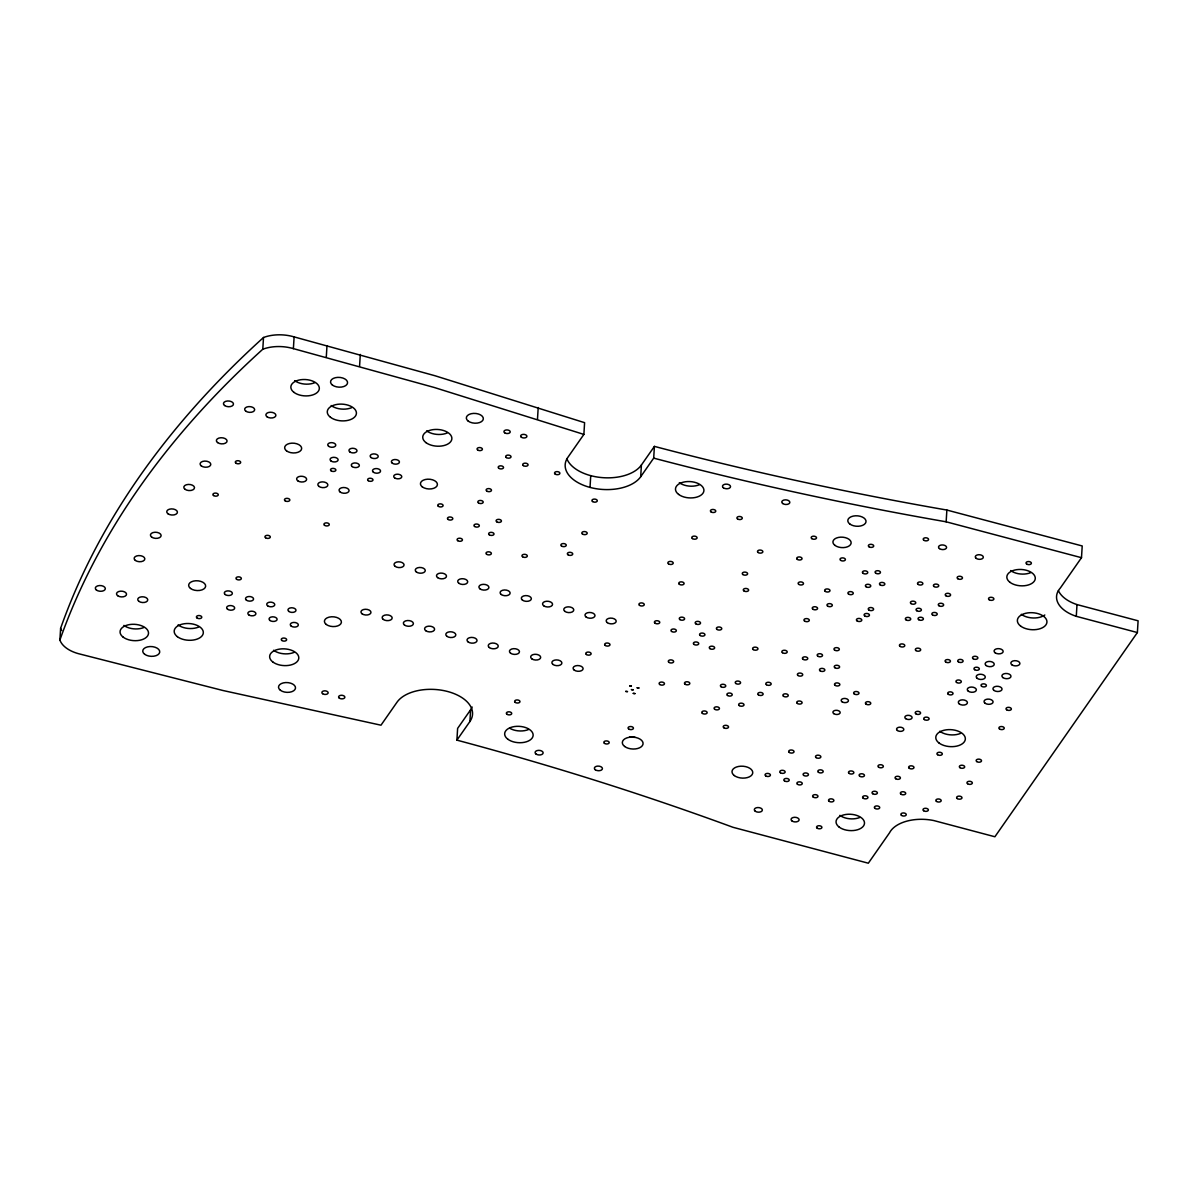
<?xml version="1.0" encoding="UTF-8"?>
<svg xmlns="http://www.w3.org/2000/svg" width="1198" height="1198" viewBox="0 0 1198 1198"><rect width="100%" height="100%" fill="white"/><g stroke="black" fill="none" stroke-linecap="round" stroke-linejoin="round"><path stroke-width="1.5" d="M1137.381 632.544L994.894 836.758L933.796 820.555A35.835 20.561 3.5 0 0 889.515 832.835L868.325 863.204L732.981 827.294C642.368 793.989 550.167 765.058 456.902 740.139L469.901 721.525A39.16 22.463 3.5 0 0 447.633 691.501A39.16 22.463 3.5 0 0 397.002 702.223L380.979 725.194L222.933 690.497L80.221 654.123A30.789 17.671 3.5 0 1 59.9 640.017L60.619 628.276A1609.708 923.284 3.5 0 1 263.515 337.492A30.789 17.671 3.5 0 1 294.109 336.893L435.069 375.768L584.594 422.669L583.875 434.41L567.822 457.411A39.1 22.433 3.5 0 0 590.015 487.406A39.16 22.463 3.5 0 0 640.69 476.744L653.689 458.13L654.408 446.39C750.921 471.802 848.543 492.947 946.869 510.049L1082.213 545.959L1081.495 557.699L1060.305 588.068A35.835 20.561 3.5 0 0 1076.283 616.326L1137.381 632.544L1138.1 620.804L1077.002 604.586A35.835 20.561 3.5 0 1 1058.403 590.629M59.9 640.017A1609.708 923.284 3.5 0 1 262.796 349.232L263.515 337.492M583.875 434.41L434.35 387.508L293.39 348.633L294.109 336.893M326.275 357.348L326.994 345.608M359.58 366.184L360.298 354.443M456.902 740.139L457.621 728.399L470.619 709.77A39.16 22.463 3.5 0 0 472.162 707.03M469.901 721.525L470.619 709.77M537.483 419.285L538.202 407.545M590.015 487.406L590.734 475.666M640.69 476.744L641.409 465.004L654.408 446.39M1081.495 557.699L946.15 521.804L946.869 510.049M1076.283 616.326L1077.002 604.586M946.15 521.804C847.825 504.687 750.203 483.543 653.689 458.13M641.409 465.004A39.16 22.463 3.5 0 1 601.95 477.598A39.16 22.463 3.5 0 1 566.804 458.579M61.667 630.552A30.789 17.671 3.5 0 1 60.619 628.276M294.049 652.401A14.601 8.371 3.5 0 1 273.563 650.259M198.583 627.078A14.601 8.371 3.5 0 1 178.098 624.922M351.673 407.679A14.601 8.371 3.5 0 1 331.187 405.538M447.139 433.002A14.601 8.371 3.5 0 1 426.653 430.861M960.526 733.416A14.825 8.506 3.5 0 1 939.726 731.244M1044.806 614.993A14.825 8.506 3.5 0 1 1021.325 614.319M859.879 817.44A14.256 8.176 3.5 0 1 839.873 815.344M1030.684 572.659A14.256 8.176 3.5 0 1 1010.678 570.562M528.513 729.537A14.256 8.176 3.5 0 1 509.749 728.264M699.318 484.756A14.256 8.176 3.5 0 1 679.311 482.659M143.91 627.497A14.256 8.176 3.5 0 1 123.903 625.401M314.7 382.716A14.256 8.176 3.5 0 1 294.693 380.635M635 737.279A10.378 5.945 3.5 0 1 629.669 736.71M262.796 349.232A30.789 17.671 3.5 0 1 293.39 348.633M625.745 691.411L627.467 691.59L625.745 691.411M629.654 685.81L631.376 685.99L629.654 685.81M631.466 689.614L633.188 689.793L631.466 689.614M633.263 693.402L634.985 693.582L633.263 693.402M637.171 687.802L638.893 687.981L637.171 687.802M535.955 753.991A4.043 2.321 3.5 0 0 542.859 753.677A4.043 2.321 3.5 0 0 538.501 750.352A4.043 2.321 3.5 0 0 535.955 753.991M595.256 769.73A4.043 2.321 3.5 0 0 602.16 769.401A4.043 2.321 3.5 0 0 597.802 766.091A4.043 2.321 3.5 0 0 595.256 769.73M939.412 548.594A4.043 2.321 3.5 0 0 946.315 548.265A4.043 2.321 3.5 0 0 941.942 544.94A4.043 2.321 3.5 0 0 939.412 548.594M976.16 558.343A4.043 2.321 3.5 0 0 983.064 558.013A4.043 2.321 3.5 0 0 978.691 554.704A4.043 2.321 3.5 0 0 976.16 558.343M849.816 524.02A9.12 5.226 3.5 0 0 865.405 523.286A9.12 5.226 3.5 0 0 855.552 515.799A9.12 5.226 3.5 0 0 849.816 524.02M834.916 545.36A9.12 5.226 3.5 0 0 850.52 544.641A9.12 5.226 3.5 0 0 840.652 537.153A9.12 5.226 3.5 0 0 834.916 545.36M272.844 662A14.601 8.371 3.5 0 0 297.808 660.832A14.601 8.371 3.5 0 0 282.024 648.852A14.601 8.371 3.5 0 0 272.844 662M177.379 636.677A14.601 8.371 3.5 0 0 202.342 635.494A14.601 8.371 3.5 0 0 186.559 623.529A14.601 8.371 3.5 0 0 177.379 636.677M330.468 417.278A14.601 8.371 3.5 0 0 355.432 416.11A14.601 8.371 3.5 0 0 339.648 404.13A14.601 8.371 3.5 0 0 330.468 417.278M425.934 442.601A14.601 8.371 3.5 0 0 450.882 441.433A14.601 8.371 3.5 0 0 435.099 429.453A14.601 8.371 3.5 0 0 425.934 442.601M782.653 503.489A4.043 2.321 3.5 0 0 789.572 503.16A4.043 2.321 3.5 0 0 785.199 499.851A4.043 2.321 3.5 0 0 782.653 503.489M723.367 487.766A4.043 2.321 3.5 0 0 730.271 487.436A4.043 2.321 3.5 0 0 725.898 484.127A4.043 2.321 3.5 0 0 723.367 487.766M791.938 820.93A4.043 2.321 3.5 0 0 798.841 820.615A4.043 2.321 3.5 0 0 794.469 817.291A4.043 2.321 3.5 0 0 791.938 820.93M755.189 811.181A4.043 2.321 3.5 0 0 762.093 810.866A4.043 2.321 3.5 0 0 757.72 807.542A4.043 2.321 3.5 0 0 755.189 811.181M936.432 801.387A2.696 1.542 3.5 0 0 941.029 801.163A2.696 1.542 3.5 0 0 938.124 798.961A2.696 1.542 3.5 0 0 936.432 801.387M959.927 767.648A2.696 1.542 3.5 0 0 964.525 767.424A2.696 1.542 3.5 0 0 961.62 765.223A2.696 1.542 3.5 0 0 959.927 767.648M604.421 743.329A2.696 1.542 3.5 0 0 609.033 743.119A2.696 1.542 3.5 0 0 606.113 740.903A2.696 1.542 3.5 0 0 604.421 743.329M654.977 623.14A2.696 1.542 3.5 0 0 659.589 622.93A2.696 1.542 3.5 0 0 656.669 620.714A2.696 1.542 3.5 0 0 654.977 623.14M816.093 757.6A2.696 1.542 3.5 0 0 820.69 757.376A2.696 1.542 3.5 0 0 817.785 755.174A2.696 1.542 3.5 0 0 816.093 757.6M679.326 584.28A2.696 1.542 3.5 0 0 683.923 584.07A2.696 1.542 3.5 0 0 681.018 581.854A2.696 1.542 3.5 0 0 679.326 584.28M567.942 554.734A2.696 1.542 3.5 0 0 572.554 554.524A2.696 1.542 3.5 0 0 569.634 552.308A2.696 1.542 3.5 0 0 567.942 554.734M582.423 533.979A2.696 1.542 3.5 0 0 587.035 533.769A2.696 1.542 3.5 0 0 584.115 531.553A2.696 1.542 3.5 0 0 582.423 533.979M457.666 540.642A2.696 1.542 3.5 0 0 462.278 540.418A2.696 1.542 3.5 0 0 459.358 538.216A2.696 1.542 3.5 0 0 457.666 540.642M854.219 693.927A2.696 1.542 3.5 0 0 858.831 693.702A2.696 1.542 3.5 0 0 855.926 691.501A2.696 1.542 3.5 0 0 854.219 693.927M933.991 586.496A2.696 1.542 3.5 0 0 938.588 586.271A2.696 1.542 3.5 0 0 935.683 584.07A2.696 1.542 3.5 0 0 933.991 586.496M916.635 610.666A2.696 1.542 3.5 0 0 921.232 610.441A2.696 1.542 3.5 0 0 918.327 608.24A2.696 1.542 3.5 0 0 916.635 610.666M797.284 559.361A2.696 1.542 3.5 0 0 801.881 559.137A2.696 1.542 3.5 0 0 798.976 556.935A2.696 1.542 3.5 0 0 797.284 559.361M840.607 560.305A2.696 1.542 3.5 0 0 845.219 560.095A2.696 1.542 3.5 0 0 842.299 557.879A2.696 1.542 3.5 0 0 840.607 560.305M868.939 546.737A2.696 1.542 3.5 0 0 873.537 546.528A2.696 1.542 3.5 0 0 870.632 544.311A2.696 1.542 3.5 0 0 868.939 546.737M1026.611 563.973A2.696 1.542 3.5 0 0 1031.208 563.764A2.696 1.542 3.5 0 0 1028.303 561.548A2.696 1.542 3.5 0 0 1026.611 563.973M368.22 480.668A2.696 1.542 3.5 0 0 372.818 480.458A2.696 1.542 3.5 0 0 369.912 478.242A2.696 1.542 3.5 0 0 368.22 480.668M331.097 470.814A2.696 1.542 3.5 0 0 335.695 470.604A2.696 1.542 3.5 0 0 332.789 468.388A2.696 1.542 3.5 0 0 331.097 470.814M235.886 463.132A2.696 1.542 3.5 0 0 240.499 462.922A2.696 1.542 3.5 0 0 237.593 460.706A2.696 1.542 3.5 0 0 235.886 463.132M213.499 495.508A2.696 1.542 3.5 0 0 218.111 495.298A2.696 1.542 3.5 0 0 215.191 493.082A2.696 1.542 3.5 0 0 213.499 495.508M236.575 579.263A2.696 1.542 3.5 0 0 241.172 579.038A2.696 1.542 3.5 0 0 238.267 576.837A2.696 1.542 3.5 0 0 236.575 579.263M265.537 537.752A2.696 1.542 3.5 0 0 270.134 537.543A2.696 1.542 3.5 0 0 267.229 535.326A2.696 1.542 3.5 0 0 265.537 537.752M285.049 500.764A2.696 1.542 3.5 0 0 289.661 500.554A2.696 1.542 3.5 0 0 286.741 498.338A2.696 1.542 3.5 0 0 285.049 500.764M281.859 640.466A2.696 1.542 3.5 0 0 286.457 640.256A2.696 1.542 3.5 0 0 283.552 638.04A2.696 1.542 3.5 0 0 281.859 640.466M196.996 617.958A2.696 1.542 3.5 0 0 201.608 617.734A2.696 1.542 3.5 0 0 198.688 615.532A2.696 1.542 3.5 0 0 196.996 617.958M515.215 702.372A2.696 1.542 3.5 0 0 519.812 702.148A2.696 1.542 3.5 0 0 516.907 699.946A2.696 1.542 3.5 0 0 515.215 702.372M506.934 714.233A2.696 1.542 3.5 0 0 511.546 714.008A2.696 1.542 3.5 0 0 508.626 711.807A2.696 1.542 3.5 0 0 506.934 714.233M818.414 772.261A2.696 1.542 3.5 0 0 823.026 772.051A2.696 1.542 3.5 0 0 820.106 769.835A2.696 1.542 3.5 0 0 818.414 772.261M784.45 780.871A2.696 1.542 3.5 0 0 789.048 780.662A2.696 1.542 3.5 0 0 786.143 778.445A2.696 1.542 3.5 0 0 784.45 780.871M915.916 650.559A2.696 1.542 3.5 0 0 920.513 650.349A2.696 1.542 3.5 0 0 917.608 648.133A2.696 1.542 3.5 0 0 915.916 650.559M859.685 776.184A2.696 1.542 3.5 0 0 864.282 775.975A2.696 1.542 3.5 0 0 861.377 773.758A2.696 1.542 3.5 0 0 859.685 776.184M880.066 584.834A2.696 1.542 3.5 0 0 884.678 584.609A2.696 1.542 3.5 0 0 881.758 582.408A2.696 1.542 3.5 0 0 880.066 584.834M905.943 619.8A2.696 1.542 3.5 0 0 910.555 619.591A2.696 1.542 3.5 0 0 907.635 617.374A2.696 1.542 3.5 0 0 905.943 619.8M974.558 669.637A2.696 1.542 3.5 0 0 979.17 669.412A2.696 1.542 3.5 0 0 976.25 667.211A2.696 1.542 3.5 0 0 974.558 669.637M923.583 810.702A2.696 1.542 3.5 0 0 928.195 810.492A2.696 1.542 3.5 0 0 925.275 808.276A2.696 1.542 3.5 0 0 923.583 810.702M522.553 556.741A2.696 1.542 3.5 0 0 527.15 556.531A2.696 1.542 3.5 0 0 524.245 554.315A2.696 1.542 3.5 0 0 522.553 556.741M868.82 609.962A2.696 1.542 3.5 0 0 873.432 609.737A2.696 1.542 3.5 0 0 870.512 607.536A2.696 1.542 3.5 0 0 868.82 609.962M448.037 519.408A2.696 1.542 3.5 0 0 452.634 519.198A2.696 1.542 3.5 0 0 449.729 516.982A2.696 1.542 3.5 0 0 448.037 519.408M486.583 554.24A2.696 1.542 3.5 0 0 491.195 554.015A2.696 1.542 3.5 0 0 488.275 551.814A2.696 1.542 3.5 0 0 486.583 554.24M945.671 661.97A2.696 1.542 3.5 0 0 950.269 661.745A2.696 1.542 3.5 0 0 947.363 659.544A2.696 1.542 3.5 0 0 945.671 661.97M900.941 794.154A2.696 1.542 3.5 0 0 905.538 793.945A2.696 1.542 3.5 0 0 902.633 791.728A2.696 1.542 3.5 0 0 900.941 794.154M910.989 603.567A2.696 1.542 3.5 0 0 915.586 603.358A2.696 1.542 3.5 0 0 912.681 601.141A2.696 1.542 3.5 0 0 910.989 603.567M918.087 584.384A2.696 1.542 3.5 0 0 922.7 584.16A2.696 1.542 3.5 0 0 919.779 581.958A2.696 1.542 3.5 0 0 918.087 584.384M999.491 728.953A2.696 1.542 3.5 0 0 1004.089 728.728A2.696 1.542 3.5 0 0 1001.184 726.527A2.696 1.542 3.5 0 0 999.491 728.953M937.54 754.68A2.696 1.542 3.5 0 0 942.152 754.455A2.696 1.542 3.5 0 0 939.232 752.254A2.696 1.542 3.5 0 0 937.54 754.68M909.222 768.247A2.696 1.542 3.5 0 0 913.819 768.023A2.696 1.542 3.5 0 0 910.914 765.822A2.696 1.542 3.5 0 0 909.222 768.247M863.174 798.197A2.696 1.542 3.5 0 0 867.786 797.973A2.696 1.542 3.5 0 0 864.866 795.771A2.696 1.542 3.5 0 0 863.174 798.197M878.568 767.139A2.696 1.542 3.5 0 0 883.166 766.93A2.696 1.542 3.5 0 0 880.26 764.713A2.696 1.542 3.5 0 0 878.568 767.139M956.528 682.411A2.696 1.542 3.5 0 0 961.14 682.201A2.696 1.542 3.5 0 0 958.235 679.985A2.696 1.542 3.5 0 0 956.528 682.411M924.332 719.549A2.696 1.542 3.5 0 0 928.944 719.339A2.696 1.542 3.5 0 0 926.024 717.123A2.696 1.542 3.5 0 0 924.332 719.549M872.623 793.675A2.696 1.542 3.5 0 0 877.221 793.45A2.696 1.542 3.5 0 0 874.315 791.249A2.696 1.542 3.5 0 0 872.623 793.675M918.626 619.651A2.696 1.542 3.5 0 0 923.224 619.441A2.696 1.542 3.5 0 0 920.319 617.225A2.696 1.542 3.5 0 0 918.626 619.651M1006.605 709.755A2.696 1.542 3.5 0 0 1011.202 709.53A2.696 1.542 3.5 0 0 1008.297 707.329A2.696 1.542 3.5 0 0 1006.605 709.755M948.262 694.271A2.696 1.542 3.5 0 0 952.859 694.061A2.696 1.542 3.5 0 0 949.954 691.845A2.696 1.542 3.5 0 0 948.262 694.271M324.508 525.293A2.696 1.542 3.5 0 0 329.121 525.068A2.696 1.542 3.5 0 0 326.2 522.867A2.696 1.542 3.5 0 0 324.508 525.293M586.346 654.482A2.696 1.542 3.5 0 0 590.943 654.273A2.696 1.542 3.5 0 0 588.038 652.056A2.696 1.542 3.5 0 0 586.346 654.482M438.333 506.29A2.696 1.542 3.5 0 0 442.931 506.08A2.696 1.542 3.5 0 0 440.025 503.864A2.696 1.542 3.5 0 0 438.333 506.29M967.55 783.717A2.696 1.542 3.5 0 0 972.162 783.507A2.696 1.542 3.5 0 0 969.242 781.291A2.696 1.542 3.5 0 0 967.55 783.717M957.217 798.542A2.696 1.542 3.5 0 0 961.814 798.332A2.696 1.542 3.5 0 0 958.909 796.116A2.696 1.542 3.5 0 0 957.217 798.542M797.314 703.421A2.696 1.542 3.5 0 0 801.926 703.211A2.696 1.542 3.5 0 0 799.006 700.995A2.696 1.542 3.5 0 0 797.314 703.421M820.076 670.805A2.696 1.542 3.5 0 0 824.673 670.595A2.696 1.542 3.5 0 0 821.768 668.379A2.696 1.542 3.5 0 0 820.076 670.805M932.463 614.859A2.696 1.542 3.5 0 0 937.061 614.649A2.696 1.542 3.5 0 0 934.155 612.433A2.696 1.542 3.5 0 0 932.463 614.859M938.858 605.679A2.696 1.542 3.5 0 0 943.47 605.469A2.696 1.542 3.5 0 0 940.55 603.253A2.696 1.542 3.5 0 0 938.858 605.679M945.821 595.72A2.696 1.542 3.5 0 0 950.418 595.496A2.696 1.542 3.5 0 0 947.513 593.295A2.696 1.542 3.5 0 0 945.821 595.72M758.379 694.84A2.696 1.542 3.5 0 0 762.976 694.615A2.696 1.542 3.5 0 0 760.071 692.414A2.696 1.542 3.5 0 0 758.379 694.84M766.391 684.687A2.696 1.542 3.5 0 0 771.003 684.462A2.696 1.542 3.5 0 0 768.098 682.261A2.696 1.542 3.5 0 0 766.391 684.687M834.557 650.05A2.696 1.542 3.5 0 0 839.154 649.84A2.696 1.542 3.5 0 0 836.249 647.624A2.696 1.542 3.5 0 0 834.557 650.05M605.23 645.437A2.696 1.542 3.5 0 0 609.827 645.213A2.696 1.542 3.5 0 0 606.922 643.012A2.696 1.542 3.5 0 0 605.23 645.437M957.711 578.679A2.696 1.542 3.5 0 0 962.308 578.454A2.696 1.542 3.5 0 0 959.403 576.253A2.696 1.542 3.5 0 0 957.711 578.679M875.663 573.123A2.696 1.542 3.5 0 0 880.275 572.914A2.696 1.542 3.5 0 0 877.355 570.697A2.696 1.542 3.5 0 0 875.663 573.123M865.989 586.706A2.696 1.542 3.5 0 0 870.587 586.496A2.696 1.542 3.5 0 0 867.681 584.28A2.696 1.542 3.5 0 0 865.989 586.706M848.513 594.028A2.696 1.542 3.5 0 0 853.111 593.804A2.696 1.542 3.5 0 0 850.206 591.602A2.696 1.542 3.5 0 0 848.513 594.028M489.233 534.772A2.696 1.542 3.5 0 0 493.846 534.548A2.696 1.542 3.5 0 0 490.925 532.346A2.696 1.542 3.5 0 0 489.233 534.772M496.676 521.774A2.696 1.542 3.5 0 0 501.273 521.549A2.696 1.542 3.5 0 0 498.368 519.348A2.696 1.542 3.5 0 0 496.676 521.774M477.643 449.969A2.696 1.542 3.5 0 0 482.24 449.744A2.696 1.542 3.5 0 0 479.335 447.543A2.696 1.542 3.5 0 0 477.643 449.969M506.26 457.531A2.696 1.542 3.5 0 0 510.857 457.307A2.696 1.542 3.5 0 0 507.952 455.105A2.696 1.542 3.5 0 0 506.26 457.531M498.772 468.268A2.696 1.542 3.5 0 0 503.37 468.044A2.696 1.542 3.5 0 0 500.464 465.842A2.696 1.542 3.5 0 0 498.772 468.268M721.001 686.694A2.696 1.542 3.5 0 0 725.599 686.469A2.696 1.542 3.5 0 0 722.694 684.268A2.696 1.542 3.5 0 0 721.001 686.694M702.372 713.379A2.696 1.542 3.5 0 0 706.985 713.154A2.696 1.542 3.5 0 0 704.08 710.953A2.696 1.542 3.5 0 0 702.372 713.379M780.392 772.725A2.696 1.542 3.5 0 0 784.99 772.5A2.696 1.542 3.5 0 0 782.084 770.299A2.696 1.542 3.5 0 0 780.392 772.725M895.64 778.7A2.696 1.542 3.5 0 0 900.237 778.475A2.696 1.542 3.5 0 0 897.332 776.274A2.696 1.542 3.5 0 0 895.64 778.7M874.944 808.351A2.696 1.542 3.5 0 0 879.557 808.126A2.696 1.542 3.5 0 0 876.651 805.925A2.696 1.542 3.5 0 0 874.944 808.351M857.004 620.849A2.696 1.542 3.5 0 0 861.617 620.639A2.696 1.542 3.5 0 0 858.711 618.423A2.696 1.542 3.5 0 0 857.004 620.849M812.813 609.153A2.696 1.542 3.5 0 0 817.41 608.943A2.696 1.542 3.5 0 0 814.505 606.727A2.696 1.542 3.5 0 0 812.813 609.153M825.227 591.363A2.696 1.542 3.5 0 0 829.825 591.153A2.696 1.542 3.5 0 0 826.92 588.937A2.696 1.542 3.5 0 0 825.227 591.363M639.492 605.334A2.696 1.542 3.5 0 0 644.09 605.125A2.696 1.542 3.5 0 0 641.185 602.908A2.696 1.542 3.5 0 0 639.492 605.334M668.454 563.824A2.696 1.542 3.5 0 0 673.051 563.614A2.696 1.542 3.5 0 0 670.146 561.398A2.696 1.542 3.5 0 0 668.454 563.824M714.667 709.246A2.696 1.542 3.5 0 0 719.264 709.036A2.696 1.542 3.5 0 0 716.359 706.82A2.696 1.542 3.5 0 0 714.667 709.246M817.141 828.147A2.696 1.542 3.5 0 0 821.738 827.923A2.696 1.542 3.5 0 0 818.833 825.721A2.696 1.542 3.5 0 0 817.141 828.147M758.079 552.473A2.696 1.542 3.5 0 0 762.692 552.248A2.696 1.542 3.5 0 0 759.772 550.047A2.696 1.542 3.5 0 0 758.079 552.473M742.85 574.516A2.696 1.542 3.5 0 0 747.447 574.306A2.696 1.542 3.5 0 0 744.542 572.09A2.696 1.542 3.5 0 0 742.85 574.516M789.257 752.419A2.696 1.542 3.5 0 0 793.87 752.194A2.696 1.542 3.5 0 0 790.95 749.993A2.696 1.542 3.5 0 0 789.257 752.419M835.081 685.331A2.696 1.542 3.5 0 0 839.678 685.121A2.696 1.542 3.5 0 0 836.773 682.905A2.696 1.542 3.5 0 0 835.081 685.331M783.477 696.233A2.696 1.542 3.5 0 0 788.074 696.023A2.696 1.542 3.5 0 0 785.169 693.807A2.696 1.542 3.5 0 0 783.477 696.233M797.958 675.477A2.696 1.542 3.5 0 0 802.555 675.268A2.696 1.542 3.5 0 0 799.65 673.051A2.696 1.542 3.5 0 0 797.958 675.477M797.464 784.271A2.696 1.542 3.5 0 0 802.076 784.061A2.696 1.542 3.5 0 0 799.156 781.845A2.696 1.542 3.5 0 0 797.464 784.271M803.678 775.376A2.696 1.542 3.5 0 0 808.276 775.166A2.696 1.542 3.5 0 0 805.37 772.95A2.696 1.542 3.5 0 0 803.678 775.376M692.369 538.546A2.696 1.542 3.5 0 0 696.981 538.336A2.696 1.542 3.5 0 0 694.061 536.12A2.696 1.542 3.5 0 0 692.369 538.546M710.998 511.875A2.696 1.542 3.5 0 0 715.595 511.651A2.696 1.542 3.5 0 0 712.69 509.45A2.696 1.542 3.5 0 0 710.998 511.875M804.532 621.013A2.696 1.542 3.5 0 0 809.144 620.789A2.696 1.542 3.5 0 0 806.224 618.587A2.696 1.542 3.5 0 0 804.532 621.013M782.429 652.685A2.696 1.542 3.5 0 0 787.041 652.476A2.696 1.542 3.5 0 0 784.121 650.259A2.696 1.542 3.5 0 0 782.429 652.685M989.114 599.704A2.696 1.542 3.5 0 0 993.711 599.494A2.696 1.542 3.5 0 0 990.806 597.278A2.696 1.542 3.5 0 0 989.114 599.704M862.994 573.273A2.696 1.542 3.5 0 0 867.592 573.063A2.696 1.542 3.5 0 0 864.686 570.847A2.696 1.542 3.5 0 0 862.994 573.273M976.729 761.554A2.696 1.542 3.5 0 0 981.342 761.344A2.696 1.542 3.5 0 0 978.422 759.128A2.696 1.542 3.5 0 0 976.729 761.554M901.465 815.374A2.696 1.542 3.5 0 0 906.077 815.164A2.696 1.542 3.5 0 0 903.157 812.948A2.696 1.542 3.5 0 0 901.465 815.374M899.998 646.336A2.696 1.542 3.5 0 0 904.61 646.126A2.696 1.542 3.5 0 0 901.69 643.91A2.696 1.542 3.5 0 0 899.998 646.336M981.611 686.274A2.696 1.542 3.5 0 0 986.209 686.065A2.696 1.542 3.5 0 0 983.303 683.848A2.696 1.542 3.5 0 0 981.611 686.274M973.09 658.69A2.696 1.542 3.5 0 0 977.688 658.481A2.696 1.542 3.5 0 0 974.783 656.264A2.696 1.542 3.5 0 0 973.09 658.69M827.563 606.038A2.696 1.542 3.5 0 0 832.161 605.814A2.696 1.542 3.5 0 0 829.256 603.612A2.696 1.542 3.5 0 0 827.563 606.038M723.787 727.74A2.696 1.542 3.5 0 0 728.384 727.515A2.696 1.542 3.5 0 0 725.479 725.314A2.696 1.542 3.5 0 0 723.787 727.74M849.068 773.369A2.696 1.542 3.5 0 0 853.68 773.159A2.696 1.542 3.5 0 0 850.76 770.943A2.696 1.542 3.5 0 0 849.068 773.369M829.106 801.267A2.696 1.542 3.5 0 0 833.718 801.058A2.696 1.542 3.5 0 0 830.798 798.841A2.696 1.542 3.5 0 0 829.106 801.267M813.202 797.059A2.696 1.542 3.5 0 0 817.8 796.835A2.696 1.542 3.5 0 0 814.895 794.633A2.696 1.542 3.5 0 0 813.202 797.059M765.642 775.84A2.696 1.542 3.5 0 0 770.254 775.615A2.696 1.542 3.5 0 0 767.334 773.414A2.696 1.542 3.5 0 0 765.642 775.84M739.241 705.577A2.696 1.542 3.5 0 0 743.838 705.367A2.696 1.542 3.5 0 0 740.933 703.151A2.696 1.542 3.5 0 0 739.241 705.577M958.34 661.82A2.696 1.542 3.5 0 0 962.952 661.596A2.696 1.542 3.5 0 0 960.032 659.394A2.696 1.542 3.5 0 0 958.34 661.82M915.796 713.768A2.696 1.542 3.5 0 0 920.408 713.559A2.696 1.542 3.5 0 0 917.488 711.342A2.696 1.542 3.5 0 0 915.796 713.768M866.004 704.08A2.696 1.542 3.5 0 0 870.602 703.855A2.696 1.542 3.5 0 0 867.696 701.654A2.696 1.542 3.5 0 0 866.004 704.08M834.811 667.69A2.696 1.542 3.5 0 0 839.424 667.481A2.696 1.542 3.5 0 0 836.504 665.264A2.696 1.542 3.5 0 0 834.811 667.69M802.989 659.259A2.696 1.542 3.5 0 0 807.602 659.035A2.696 1.542 3.5 0 0 804.682 656.833A2.696 1.542 3.5 0 0 802.989 659.259M923.778 540.208A2.696 1.542 3.5 0 0 928.375 539.999A2.696 1.542 3.5 0 0 925.47 537.782A2.696 1.542 3.5 0 0 923.778 540.208M474.558 526.446A2.696 1.542 3.5 0 0 479.155 526.221A2.696 1.542 3.5 0 0 476.25 524.02A2.696 1.542 3.5 0 0 474.558 526.446M592.516 501.513A2.696 1.542 3.5 0 0 597.113 501.303A2.696 1.542 3.5 0 0 594.208 499.087A2.696 1.542 3.5 0 0 592.516 501.513M561.473 545.989A2.696 1.542 3.5 0 0 566.085 545.779A2.696 1.542 3.5 0 0 563.165 543.563A2.696 1.542 3.5 0 0 561.473 545.989M743.868 590.869A2.696 1.542 3.5 0 0 748.465 590.644A2.696 1.542 3.5 0 0 745.56 588.443A2.696 1.542 3.5 0 0 743.868 590.869M716.973 629.399A2.696 1.542 3.5 0 0 721.585 629.19A2.696 1.542 3.5 0 0 718.665 626.973A2.696 1.542 3.5 0 0 716.973 629.399M817.74 656.13A2.696 1.542 3.5 0 0 822.352 655.92A2.696 1.542 3.5 0 0 819.432 653.704A2.696 1.542 3.5 0 0 817.74 656.13M864.686 615.892A2.696 1.542 3.5 0 0 869.284 615.667A2.696 1.542 3.5 0 0 866.379 613.466A2.696 1.542 3.5 0 0 864.686 615.892M709.86 648.597A2.696 1.542 3.5 0 0 714.472 648.388A2.696 1.542 3.5 0 0 711.552 646.171A2.696 1.542 3.5 0 0 709.86 648.597M685.046 684.178A2.696 1.542 3.5 0 0 689.644 683.968A2.696 1.542 3.5 0 0 686.739 681.752A2.696 1.542 3.5 0 0 685.046 684.178M693.956 644.374A2.696 1.542 3.5 0 0 698.554 644.165A2.696 1.542 3.5 0 0 695.649 641.948A2.696 1.542 3.5 0 0 693.956 644.374M700.156 635.479A2.696 1.542 3.5 0 0 704.768 635.269A2.696 1.542 3.5 0 0 701.848 633.053A2.696 1.542 3.5 0 0 700.156 635.479M486.702 491.015A2.696 1.542 3.5 0 0 491.3 490.806A2.696 1.542 3.5 0 0 488.395 488.589A2.696 1.542 3.5 0 0 486.702 491.015M478.421 502.875A2.696 1.542 3.5 0 0 483.034 502.666A2.696 1.542 3.5 0 0 480.113 500.45A2.696 1.542 3.5 0 0 478.421 502.875M811.765 538.606A2.696 1.542 3.5 0 0 816.362 538.381A2.696 1.542 3.5 0 0 813.457 536.18A2.696 1.542 3.5 0 0 811.765 538.606M737.504 518.899A2.696 1.542 3.5 0 0 742.116 518.689A2.696 1.542 3.5 0 0 739.196 516.473A2.696 1.542 3.5 0 0 737.504 518.899M555.123 474.034A2.696 1.542 3.5 0 0 559.721 473.809A2.696 1.542 3.5 0 0 556.815 471.608A2.696 1.542 3.5 0 0 555.123 474.034M523.301 465.588A2.696 1.542 3.5 0 0 527.899 465.378A2.696 1.542 3.5 0 0 524.994 463.162A2.696 1.542 3.5 0 0 523.301 465.588M798.707 584.325A2.696 1.542 3.5 0 0 803.319 584.115A2.696 1.542 3.5 0 0 800.399 581.899A2.696 1.542 3.5 0 0 798.707 584.325M753.198 649.556A2.696 1.542 3.5 0 0 757.795 649.346A2.696 1.542 3.5 0 0 754.89 647.13A2.696 1.542 3.5 0 0 753.198 649.556M659.694 684.477A2.696 1.542 3.5 0 0 664.291 684.268A2.696 1.542 3.5 0 0 661.386 682.051A2.696 1.542 3.5 0 0 659.694 684.477M628.651 728.953A2.696 1.542 3.5 0 0 633.263 728.743A2.696 1.542 3.5 0 0 630.343 726.527A2.696 1.542 3.5 0 0 628.651 728.953M727.471 695.439A2.696 1.542 3.5 0 0 732.068 695.214A2.696 1.542 3.5 0 0 729.163 693.013A2.696 1.542 3.5 0 0 727.471 695.439M735.812 683.474A2.696 1.542 3.5 0 0 740.409 683.264A2.696 1.542 3.5 0 0 737.504 681.048A2.696 1.542 3.5 0 0 735.812 683.474M668.858 662.314A2.696 1.542 3.5 0 0 673.471 662.105A2.696 1.542 3.5 0 0 670.566 659.888A2.696 1.542 3.5 0 0 668.858 662.314M695.753 623.784A2.696 1.542 3.5 0 0 700.366 623.559A2.696 1.542 3.5 0 0 697.446 621.358A2.696 1.542 3.5 0 0 695.753 623.784M671.569 631.421A2.696 1.542 3.5 0 0 676.181 631.196A2.696 1.542 3.5 0 0 673.261 628.995A2.696 1.542 3.5 0 0 671.569 631.421M679.85 619.561A2.696 1.542 3.5 0 0 684.447 619.336A2.696 1.542 3.5 0 0 681.542 617.135A2.696 1.542 3.5 0 0 679.85 619.561M322.576 693.672A3.145 1.797 3.5 0 0 327.952 693.417A3.145 1.797 3.5 0 0 324.553 690.842A3.145 1.797 3.5 0 0 322.576 693.672M339.289 698.105A3.145 1.797 3.5 0 0 344.65 697.85A3.145 1.797 3.5 0 0 341.265 695.274A3.145 1.797 3.5 0 0 339.289 698.105M138.833 601.306A5.017 2.875 3.5 0 0 147.414 600.902A5.017 2.875 3.5 0 0 141.993 596.784A5.017 2.875 3.5 0 0 138.833 601.306M117.614 595.676A5.017 2.875 3.5 0 0 126.194 595.271A5.017 2.875 3.5 0 0 120.758 591.153A5.017 2.875 3.5 0 0 117.614 595.676M96.409 590.045A5.017 2.875 3.5 0 0 104.99 589.656A5.017 2.875 3.5 0 0 99.554 585.537A5.017 2.875 3.5 0 0 96.409 590.045M217.542 442.556A5.361 3.07 3.5 0 0 226.707 442.137A5.361 3.07 3.5 0 0 220.911 437.734A5.361 3.07 3.5 0 0 217.542 442.556M201.264 465.902A5.361 3.07 3.5 0 0 210.429 465.483A5.361 3.07 3.5 0 0 204.633 461.08A5.361 3.07 3.5 0 0 201.264 465.902M184.971 489.248A5.361 3.07 3.5 0 0 194.136 488.829A5.361 3.07 3.5 0 0 188.341 484.426A5.361 3.07 3.5 0 0 184.971 489.248M167.9 513.717A5.361 3.07 3.5 0 0 177.064 513.283A5.361 3.07 3.5 0 0 171.269 508.895A5.361 3.07 3.5 0 0 167.9 513.717M151.607 537.063A5.361 3.07 3.5 0 0 160.772 536.629A5.361 3.07 3.5 0 0 154.976 532.241A5.361 3.07 3.5 0 0 151.607 537.063M135.314 560.409A5.361 3.07 3.5 0 0 144.479 559.975A5.361 3.07 3.5 0 0 138.683 555.587A5.361 3.07 3.5 0 0 135.314 560.409M266.974 416.754A5.017 2.875 3.5 0 0 275.555 416.35A5.017 2.875 3.5 0 0 270.134 412.232A5.017 2.875 3.5 0 0 266.974 416.754M245.755 411.124A5.017 2.875 3.5 0 0 254.335 410.719A5.017 2.875 3.5 0 0 248.914 406.601A5.017 2.875 3.5 0 0 245.755 411.124M224.55 405.493A5.017 2.875 3.5 0 0 233.131 405.089A5.017 2.875 3.5 0 0 227.695 400.971A5.017 2.875 3.5 0 0 224.55 405.493M959.328 703.975A4.567 2.621 3.5 0 0 967.115 703.6A4.567 2.621 3.5 0 0 962.189 699.857A4.567 2.621 3.5 0 0 959.328 703.975M968.254 691.156A4.567 2.621 3.5 0 0 976.056 690.797A4.567 2.621 3.5 0 0 971.129 687.053A4.567 2.621 3.5 0 0 968.254 691.156M977.194 678.353A4.567 2.621 3.5 0 0 984.996 677.993A4.567 2.621 3.5 0 0 980.069 674.249A4.567 2.621 3.5 0 0 977.194 678.353M986.134 665.549A4.567 2.621 3.5 0 0 993.936 665.175A4.567 2.621 3.5 0 0 988.994 661.431A4.567 2.621 3.5 0 0 986.134 665.549M995.074 652.745A4.567 2.621 3.5 0 0 1002.861 652.371A4.567 2.621 3.5 0 0 997.934 648.627A4.567 2.621 3.5 0 0 995.074 652.745M985.011 703.196A4.567 2.621 3.5 0 0 992.798 702.822A4.567 2.621 3.5 0 0 987.871 699.093A4.567 2.621 3.5 0 0 985.011 703.196M993.936 690.392A4.567 2.621 3.5 0 0 1001.738 690.018A4.567 2.621 3.5 0 0 996.811 686.274A4.567 2.621 3.5 0 0 993.936 690.392M1002.876 677.574A4.567 2.621 3.5 0 0 1010.678 677.214A4.567 2.621 3.5 0 0 1005.751 673.471A4.567 2.621 3.5 0 0 1002.876 677.574M1011.816 664.77A4.567 2.621 3.5 0 0 1019.618 664.396A4.567 2.621 3.5 0 0 1014.676 660.667A4.567 2.621 3.5 0 0 1011.816 664.77M939.007 742.985A14.825 8.506 3.5 0 0 964.345 741.802A14.825 8.506 3.5 0 0 948.322 729.642A14.825 8.506 3.5 0 0 939.007 742.985M1020.606 626.06A14.825 8.506 3.5 0 0 1045.944 624.862A14.825 8.506 3.5 0 0 1029.921 612.702A14.825 8.506 3.5 0 0 1020.606 626.06M905.613 718.605A3.639 2.096 3.5 0 0 911.843 718.321A3.639 2.096 3.5 0 0 907.904 715.326A3.639 2.096 3.5 0 0 905.613 718.605M897.347 730.466A3.639 2.096 3.5 0 0 903.577 730.181A3.639 2.096 3.5 0 0 899.638 727.186A3.639 2.096 3.5 0 0 897.347 730.466M833.703 713.589A3.639 2.096 3.5 0 0 839.933 713.289A3.639 2.096 3.5 0 0 835.994 710.294A3.639 2.096 3.5 0 0 833.703 713.589M841.969 701.729A3.639 2.096 3.5 0 0 848.199 701.429A3.639 2.096 3.5 0 0 844.261 698.434A3.639 2.096 3.5 0 0 841.969 701.729M297.718 480.772A5.017 2.875 3.5 0 0 306.299 480.368A5.017 2.875 3.5 0 0 300.878 476.25A5.017 2.875 3.5 0 0 297.718 480.772M318.938 486.403A5.017 2.875 3.5 0 0 327.518 485.999A5.017 2.875 3.5 0 0 322.097 481.881A5.017 2.875 3.5 0 0 318.938 486.403M340.157 492.034A5.017 2.875 3.5 0 0 348.738 491.629A5.017 2.875 3.5 0 0 343.302 487.511A5.017 2.875 3.5 0 0 340.157 492.034M839.154 827.084A14.256 8.176 3.5 0 0 863.533 825.946A14.256 8.176 3.5 0 0 848.124 814.251A14.256 8.176 3.5 0 0 839.154 827.084M1009.959 582.318A14.256 8.176 3.5 0 0 1034.323 581.165A14.256 8.176 3.5 0 0 1018.914 569.469A14.256 8.176 3.5 0 0 1009.959 582.318M507.787 739.181A14.256 8.176 3.5 0 0 532.167 738.043A14.256 8.176 3.5 0 0 516.757 726.332A14.256 8.176 3.5 0 0 507.787 739.181M678.592 494.4A14.256 8.176 3.5 0 0 702.956 493.262A14.256 8.176 3.5 0 0 687.547 481.566A14.256 8.176 3.5 0 0 678.592 494.4M123.184 637.156A14.256 8.176 3.5 0 0 147.549 636.003A14.256 8.176 3.5 0 0 132.139 624.308A14.256 8.176 3.5 0 0 123.184 637.156M293.974 392.375A14.256 8.176 3.5 0 0 318.354 391.237A14.256 8.176 3.5 0 0 302.944 379.526A14.256 8.176 3.5 0 0 293.974 392.375M291.159 626.075A4.043 2.321 3.5 0 0 298.062 625.76A4.043 2.321 3.5 0 0 293.69 622.436A4.043 2.321 3.5 0 0 291.159 626.075M288.823 611.414A4.043 2.321 3.5 0 0 295.726 611.085A4.043 2.321 3.5 0 0 291.354 607.775A4.043 2.321 3.5 0 0 288.823 611.414M269.939 620.459A4.043 2.321 3.5 0 0 276.843 620.13A4.043 2.321 3.5 0 0 272.47 616.82A4.043 2.321 3.5 0 0 269.939 620.459M267.603 605.784A4.043 2.321 3.5 0 0 274.507 605.454A4.043 2.321 3.5 0 0 270.149 602.145A4.043 2.321 3.5 0 0 267.603 605.784M248.72 614.829A4.043 2.321 3.5 0 0 255.638 614.499A4.043 2.321 3.5 0 0 251.266 611.19A4.043 2.321 3.5 0 0 248.72 614.829M246.399 600.153A4.043 2.321 3.5 0 0 253.302 599.824A4.043 2.321 3.5 0 0 248.929 596.514A4.043 2.321 3.5 0 0 246.399 600.153M227.515 609.198A4.043 2.321 3.5 0 0 234.419 608.869A4.043 2.321 3.5 0 0 230.046 605.559A4.043 2.321 3.5 0 0 227.515 609.198M225.179 594.522A4.043 2.321 3.5 0 0 232.083 594.208A4.043 2.321 3.5 0 0 227.71 590.884A4.043 2.321 3.5 0 0 225.179 594.522M280.362 690.243A8.521 4.897 3.5 0 0 294.948 689.554A8.521 4.897 3.5 0 0 285.723 682.561A8.521 4.897 3.5 0 0 280.362 690.243M144.599 654.228A8.521 4.897 3.5 0 0 159.169 653.539A8.521 4.897 3.5 0 0 149.96 646.546A8.521 4.897 3.5 0 0 144.599 654.228M326.26 624.457A8.521 4.897 3.5 0 0 340.846 623.769A8.521 4.897 3.5 0 0 331.621 616.775A8.521 4.897 3.5 0 0 326.26 624.457M190.497 588.443A8.521 4.897 3.5 0 0 205.083 587.754A8.521 4.897 3.5 0 0 195.858 580.76A8.521 4.897 3.5 0 0 190.497 588.443M328.611 446.285A4.043 2.321 3.5 0 0 335.515 445.956A4.043 2.321 3.5 0 0 331.157 442.646A4.043 2.321 3.5 0 0 328.611 446.285M330.947 460.96A4.043 2.321 3.5 0 0 337.851 460.631A4.043 2.321 3.5 0 0 333.493 457.322A4.043 2.321 3.5 0 0 330.947 460.96M349.831 451.916A4.043 2.321 3.5 0 0 356.734 451.586A4.043 2.321 3.5 0 0 352.362 448.277A4.043 2.321 3.5 0 0 349.831 451.916M352.167 466.591A4.043 2.321 3.5 0 0 359.071 466.262A4.043 2.321 3.5 0 0 354.698 462.952A4.043 2.321 3.5 0 0 352.167 466.591M371.036 457.546A4.043 2.321 3.5 0 0 377.954 457.217A4.043 2.321 3.5 0 0 373.581 453.907A4.043 2.321 3.5 0 0 371.036 457.546M373.372 472.207A4.043 2.321 3.5 0 0 380.275 471.892A4.043 2.321 3.5 0 0 375.917 468.568A4.043 2.321 3.5 0 0 373.372 472.207M392.255 463.162A4.043 2.321 3.5 0 0 399.159 462.847A4.043 2.321 3.5 0 0 394.801 459.523A4.043 2.321 3.5 0 0 392.255 463.162M394.591 477.837A4.043 2.321 3.5 0 0 401.495 477.523A4.043 2.321 3.5 0 0 397.122 474.198A4.043 2.321 3.5 0 0 394.591 477.837M332.4 385.052A8.521 4.897 3.5 0 0 346.986 384.378A8.521 4.897 3.5 0 0 337.761 377.37A8.521 4.897 3.5 0 0 332.4 385.052M468.178 421.082A8.521 4.897 3.5 0 0 482.764 420.393A8.521 4.897 3.5 0 0 473.539 413.4A8.521 4.897 3.5 0 0 468.178 421.082M286.502 450.837A8.521 4.897 3.5 0 0 301.087 450.163A8.521 4.897 3.5 0 0 291.863 443.155A8.521 4.897 3.5 0 0 286.502 450.837M422.28 486.867A8.521 4.897 3.5 0 0 436.851 486.178A8.521 4.897 3.5 0 0 427.641 479.185A8.521 4.897 3.5 0 0 422.28 486.867M521.34 437.195A3.145 1.797 3.5 0 0 526.701 436.941A3.145 1.797 3.5 0 0 523.316 434.365A3.145 1.797 3.5 0 0 521.34 437.195M504.628 432.763A3.145 1.797 3.5 0 0 510.004 432.523A3.145 1.797 3.5 0 0 506.604 429.932A3.145 1.797 3.5 0 0 504.628 432.763M624.622 746.459A10.378 5.945 3.5 0 0 642.368 745.62A10.378 5.945 3.5 0 0 631.151 737.099A10.378 5.945 3.5 0 0 624.622 746.459M734.299 775.555A10.378 5.945 3.5 0 0 752.044 774.717A10.378 5.945 3.5 0 0 740.828 766.196A10.378 5.945 3.5 0 0 734.299 775.555M607.281 622.631A5.017 2.875 3.5 0 0 615.862 622.226A5.017 2.875 3.5 0 0 610.441 618.108A5.017 2.875 3.5 0 0 607.281 622.631M586.077 617A5.017 2.875 3.5 0 0 594.657 616.596A5.017 2.875 3.5 0 0 589.221 612.478A5.017 2.875 3.5 0 0 586.077 617M564.857 611.369A5.017 2.875 3.5 0 0 573.438 610.965A5.017 2.875 3.5 0 0 568.017 606.847A5.017 2.875 3.5 0 0 564.857 611.369M543.637 605.739A5.017 2.875 3.5 0 0 552.218 605.349A5.017 2.875 3.5 0 0 546.797 601.231A5.017 2.875 3.5 0 0 543.637 605.739M522.433 600.123A5.017 2.875 3.5 0 0 531.014 599.719A5.017 2.875 3.5 0 0 525.578 595.601A5.017 2.875 3.5 0 0 522.433 600.123M501.213 594.493A5.017 2.875 3.5 0 0 509.794 594.088A5.017 2.875 3.5 0 0 504.373 589.97A5.017 2.875 3.5 0 0 501.213 594.493M479.994 588.862A5.017 2.875 3.5 0 0 488.574 588.458A5.017 2.875 3.5 0 0 483.153 584.339A5.017 2.875 3.5 0 0 479.994 588.862M458.789 583.231A5.017 2.875 3.5 0 0 467.37 582.827A5.017 2.875 3.5 0 0 461.934 578.709A5.017 2.875 3.5 0 0 458.789 583.231M437.57 577.601A5.017 2.875 3.5 0 0 446.15 577.211A5.017 2.875 3.5 0 0 440.729 573.093A5.017 2.875 3.5 0 0 437.57 577.601M416.365 571.985A5.017 2.875 3.5 0 0 424.931 571.581A5.017 2.875 3.5 0 0 419.51 567.463A5.017 2.875 3.5 0 0 416.365 571.985M395.145 566.355A5.017 2.875 3.5 0 0 403.726 565.95A5.017 2.875 3.5 0 0 398.305 561.832A5.017 2.875 3.5 0 0 395.145 566.355M574.186 670.071A5.017 2.875 3.5 0 0 582.767 669.667A5.017 2.875 3.5 0 0 577.346 665.549A5.017 2.875 3.5 0 0 574.186 670.071M552.967 664.441A5.017 2.875 3.5 0 0 561.548 664.036A5.017 2.875 3.5 0 0 556.127 659.918A5.017 2.875 3.5 0 0 552.967 664.441M531.762 658.81A5.017 2.875 3.5 0 0 540.343 658.406A5.017 2.875 3.5 0 0 534.907 654.288A5.017 2.875 3.5 0 0 531.762 658.81M510.543 653.18A5.017 2.875 3.5 0 0 519.123 652.775A5.017 2.875 3.5 0 0 513.702 648.657A5.017 2.875 3.5 0 0 510.543 653.18M489.323 647.549A5.017 2.875 3.5 0 0 497.904 647.16A5.017 2.875 3.5 0 0 492.483 643.041A5.017 2.875 3.5 0 0 489.323 647.549M468.119 641.933A5.017 2.875 3.5 0 0 476.699 641.529A5.017 2.875 3.5 0 0 471.263 637.411A5.017 2.875 3.5 0 0 468.119 641.933M446.899 636.303A5.017 2.875 3.5 0 0 455.48 635.898A5.017 2.875 3.5 0 0 450.059 631.78A5.017 2.875 3.5 0 0 446.899 636.303M425.679 630.672A5.017 2.875 3.5 0 0 434.26 630.268A5.017 2.875 3.5 0 0 428.839 626.15A5.017 2.875 3.5 0 0 425.679 630.672M404.475 625.042A5.017 2.875 3.5 0 0 413.055 624.637A5.017 2.875 3.5 0 0 407.62 620.519A5.017 2.875 3.5 0 0 404.475 625.042M383.255 619.411A5.017 2.875 3.5 0 0 391.836 619.007A5.017 2.875 3.5 0 0 386.415 614.888A5.017 2.875 3.5 0 0 383.255 619.411M362.051 613.795A5.017 2.875 3.5 0 0 370.631 613.391A5.017 2.875 3.5 0 0 365.195 609.273A5.017 2.875 3.5 0 0 362.051 613.795"/></g></svg>
